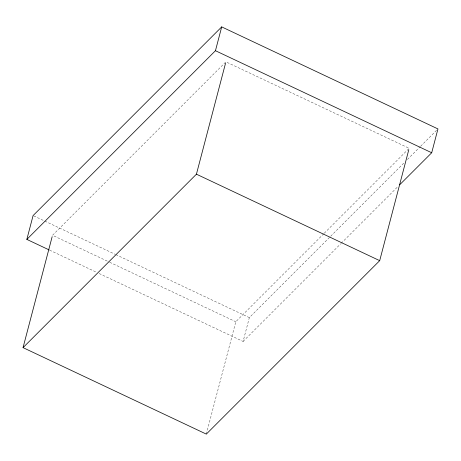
<?xml version="1.0" encoding="UTF-8"?>
<svg xmlns="http://www.w3.org/2000/svg" width="461" height="461" viewBox="0 0 461 461"><rect width="100%" height="100%" fill="white"/><g stroke="black" fill="none" stroke-linecap="round" stroke-linejoin="round"><path stroke-width="0.35" stroke-dasharray="2.31 1.73" d="M206.315 434.106L235.79 321.755L323.749 233.756M99.144 273.511L243.091 341.434L249.338 317.617L330.174 236.752M324.256 233.249L409.172 148.304L225.907 61.832L52.525 235.283L109.061 261.957M330.681 236.245L404.395 162.497M407.449 159.448L420.155 146.731M420.663 146.223L437.95 128.93M243.091 341.434L340.702 243.788M341.209 243.281L398.148 186.319M33.739 215.886L44.164 220.802M44.815 221.107L115.164 254.305M115.815 254.61L249.338 317.617M109.712 262.269L235.79 321.755M49.638 250.156L96.539 272.284"/><path stroke-width="0.69" d="M48.987 249.845L26.842 239.397L33.088 215.575L221.701 26.894L437.95 128.93L431.703 152.752L399.675 184.792M408.803 149.692L379.697 260.655L206.315 434.106L23.05 347.634L52.162 236.666M26.842 239.397L215.454 50.71L221.701 26.894M23.05 347.634L196.432 174.183L225.544 63.22M215.454 50.71L431.703 152.752M196.432 174.183L379.697 260.655"/></g></svg>
